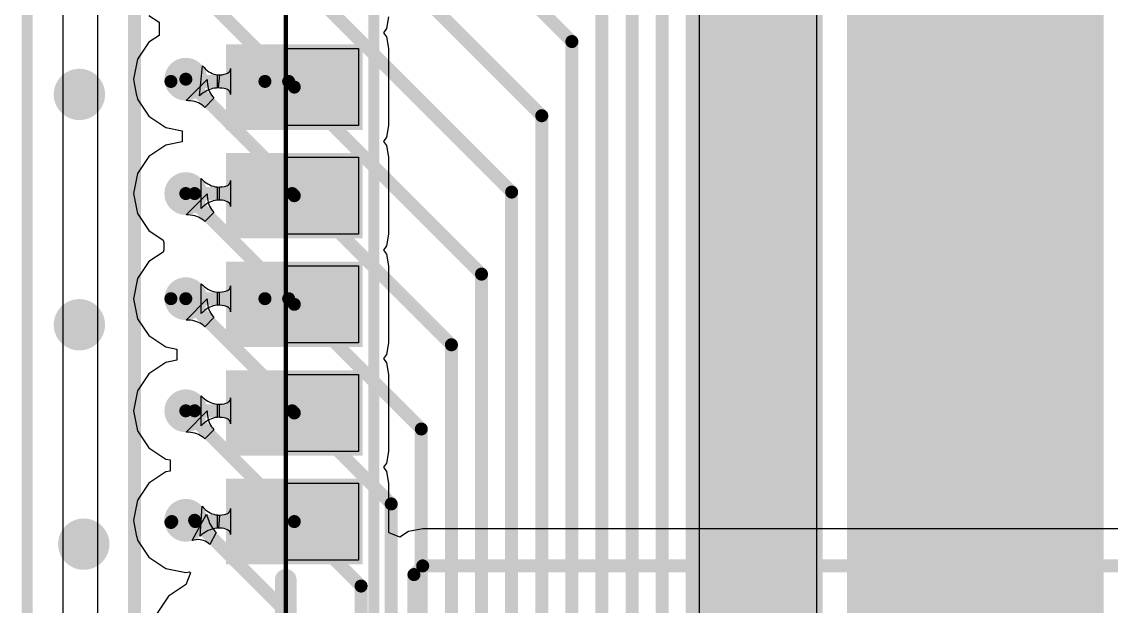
# Model space of a CAD drawing. Header units: millimetres. Extents: x -30 to 3.5, y -1.1 to 91.3.
# Drawn here: x -29.07 to -16.34, y 68.36 to 75.2 of the extents above; entities that cross this region are included whole.
import ezdxf

# ---------------------------------------------------------------- set-up
doc = ezdxf.new("R2010")
doc.units = ezdxf.units.MM
for name, color, linetype in [('BottomLayer', 5, 'Continuous'), ('BottomOverlay', 54, 'Continuous'), ('KeepOutLayer', 6, 'Continuous'), ('Mechanical15', 56, 'Continuous'), ('MultiLayer', 9, 'Continuous'), ('TopLayer', 1, 'Continuous'), ('TopOverlay', 2, 'Continuous'), ('TopPaste', 8, 'Continuous'), ('TopSolder', 216, 'Continuous'), ('ViaHoleLayer', 16, 'Continuous')]:
    doc.layers.add(name, color=color, linetype=linetype)

# ---------------------------------------------------------------- blocks, each defined once
blk = doc.blocks.new('WIFIM_SMD_ESP32_S3__WROOM_1_N8_8')
at = {"layer": 'Mechanical15'}
for p, q in [((1.455, -9.055), (1.455, -8.205)), ((1.455, -8.205), (2.355, -8.205)), ((2.355, -8.205), (2.355, -9.055)), ((2.725, -9.055), (2.725, -8.205)), ((2.725, -8.205), (3.625, -8.205)), ((3.625, -8.205), (3.625, -9.055)), ((3.995, -9.055), (3.995, -8.205)), ((3.995, -8.205), (4.895, -8.205)), ((4.895, -8.205), (4.895, -9.055)), ((5.265, -9.055), (5.265, -8.205)), ((5.265, -8.205), (6.165, -8.205)), ((6.165, -8.205), (6.165, -9.055)), ((6.535, -9.055), (6.535, -8.205)), ((6.535, -8.205), (7.435, -8.205)), ((7.435, -8.205), (7.435, -9.055)), ((1.455, -9.055), (1.455, -9.055)), ((2.355, -9.055), (1.455, -9.055)), ((2.725, -9.055), (2.725, -9.055)), ((3.625, -9.055), (2.725, -9.055)), ((3.995, -9.055), (3.995, -9.055)), ((4.895, -9.055), (3.995, -9.055)), ((5.265, -9.055), (5.265, -9.055)), ((6.165, -9.055), (5.265, -9.055)), ((6.535, -9.055), (6.535, -9.055)), ((7.435, -9.055), (6.535, -9.055))]:
    blk.add_line(p, q, dxfattribs=at)
at = {"layer": 'Mechanical15', "const_width": 0.0508}
blk.add_lwpolyline([(9, -9.055), (-9, -9.055)], dxfattribs=at)
at = {"layer": 'TopLayer'}
for points in [[(1.455, -9.705), (2.355, -9.705), (1.455, -8.205), (2.355, -8.205)], [(2.725, -9.705), (3.625, -9.705), (2.725, -8.205), (3.625, -8.205)], [(3.995, -9.705), (4.895, -9.705), (3.995, -8.205), (4.895, -8.205)], [(5.265, -9.705), (6.165, -9.705), (5.265, -8.205), (6.165, -8.205)], [(6.535, -9.705), (7.435, -9.705), (6.535, -8.205), (7.435, -8.205)]]:
    blk.add_solid(points, dxfattribs=at)
at = {"layer": 'TopOverlay', "const_width": 0.254}
blk.add_lwpolyline([(9, -9.055), (7.666, -9.055)], dxfattribs=at)
at = {"layer": 'TopOverlay', "const_width": 0.127}
blk.add_lwpolyline([(7.603, -9.055, 1), (7.73, -9.055, 1)], format="xyb", close=True, dxfattribs=at)
at = {"layer": 'TopPaste'}
for points in [[(1.455, -9.705), (2.355, -9.705), (1.455, -8.205), (2.355, -8.205)], [(2.725, -9.705), (3.625, -9.705), (2.725, -8.205), (3.625, -8.205)], [(3.995, -9.705), (4.895, -9.705), (3.995, -8.205), (4.895, -8.205)], [(5.265, -9.705), (6.165, -9.705), (5.265, -8.205), (6.165, -8.205)], [(6.535, -9.705), (7.435, -9.705), (6.535, -8.205), (7.435, -8.205)]]:
    blk.add_solid(points, dxfattribs=at)
at = {"layer": 'TopSolder'}
for points in [[(1.405, -9.755), (2.405, -9.755), (1.405, -8.155), (2.405, -8.155)], [(2.675, -9.755), (3.675, -9.755), (2.675, -8.155), (3.675, -8.155)], [(3.945, -9.755), (4.945, -9.755), (3.945, -8.155), (4.945, -8.155)], [(5.215, -9.755), (6.215, -9.755), (5.215, -8.155), (6.215, -8.155)], [(6.485, -9.755), (7.485, -9.755), (6.485, -8.155), (7.485, -8.155)]]:
    blk.add_solid(points, dxfattribs=at)
blk = doc.blocks.new('18650_BATTERY_B_27')
at = {"layer": 'BottomOverlay', "const_width": 0.127}
blk.add_lwpolyline([(0, -21), (-76.53, -21)], dxfattribs=at)

msp = doc.modelspace()

# ---------------------------------------------------------------- linework, layer by layer
at = {"layer": 'BottomLayer'}
for p, q in [((-28.585, 65.735), (-28.585, 87.011)), ((-28.186, 84.923), (-28.186, 66.322)), ((-19.782, 83.55), (-19.782, 29.378)), ((-21.15, 48.5), (-21.15, 77.718)), ((-27.15, 74.274), (-26.903, 74.521)), ((-26.903, 74.521), (-26.902, 74.494)), ((-26.902, 74.494), (-26.9, 74.468)), ((-26.9, 74.468), (-26.896, 74.443)), ((-26.896, 74.443), (-26.891, 74.42)), ((-26.891, 74.42), (-26.884, 74.397)), ((-26.884, 74.397), (-26.875, 74.376)), ((-26.875, 74.376), (-26.865, 74.356)), ((-27.123, 74.273), (-27.15, 74.274)), ((-27.097, 74.271), (-27.123, 74.273)), ((-27.072, 74.267), (-27.097, 74.271)), ((-27.049, 74.262), (-27.072, 74.267)), ((-27.026, 74.255), (-27.049, 74.262)), ((-27.005, 74.246), (-27.026, 74.255)), ((-26.985, 74.236), (-27.005, 74.246)), ((-26.824, 74.303), (-26.932, 74.195)), ((-26.865, 74.356), (-26.853, 74.337)), ((-26.853, 74.337), (-26.839, 74.319)), ((-26.839, 74.319), (-26.824, 74.303)), ((-26.966, 74.224), (-26.985, 74.236)), ((-26.948, 74.21), (-26.966, 74.224)), ((-26.932, 74.195), (-26.948, 74.21)), ((-27.15, 72.937), (-26.903, 73.185)), ((-26.903, 73.185), (-26.902, 73.157)), ((-26.902, 73.157), (-26.9, 73.131)), ((-26.9, 73.131), (-26.896, 73.107)), ((-26.896, 73.107), (-26.891, 73.083)), ((-26.891, 73.083), (-26.884, 73.061)), ((-26.884, 73.061), (-26.875, 73.039)), ((-26.875, 73.039), (-26.865, 73.019)), ((-26.865, 73.019), (-26.853, 73.001)), ((-26.853, 73.001), (-26.839, 72.983)), ((-26.839, 72.983), (-26.824, 72.966)), ((-27.123, 72.937), (-27.15, 72.937)), ((-27.097, 72.934), (-27.123, 72.937)), ((-27.072, 72.931), (-27.097, 72.934)), ((-27.049, 72.925), (-27.072, 72.931)), ((-27.026, 72.918), (-27.049, 72.925)), ((-27.005, 72.91), (-27.026, 72.918)), ((-26.985, 72.899), (-27.005, 72.91)), ((-26.966, 72.887), (-26.985, 72.899)), ((-26.948, 72.874), (-26.966, 72.887)), ((-26.932, 72.859), (-26.948, 72.874)), ((-26.824, 72.966), (-26.932, 72.859)), ((-27.15, 71.708), (-26.903, 71.956)), ((-26.903, 71.956), (-26.902, 71.929)), ((-26.902, 71.929), (-26.9, 71.903)), ((-26.9, 71.903), (-26.896, 71.878)), ((-26.896, 71.878), (-26.891, 71.854)), ((-26.891, 71.854), (-26.884, 71.832)), ((-26.884, 71.832), (-26.875, 71.811)), ((-27.123, 71.708), (-27.15, 71.708)), ((-27.097, 71.706), (-27.123, 71.708)), ((-27.072, 71.702), (-27.097, 71.706)), ((-27.049, 71.696), (-27.072, 71.702)), ((-26.824, 71.737), (-26.932, 71.63)), ((-26.875, 71.811), (-26.865, 71.791)), ((-26.865, 71.791), (-26.853, 71.772)), ((-26.853, 71.772), (-26.839, 71.754)), ((-26.839, 71.754), (-26.824, 71.737)), ((-27.026, 71.689), (-27.049, 71.696)), ((-27.005, 71.681), (-27.026, 71.689)), ((-26.985, 71.67), (-27.005, 71.681)), ((-26.966, 71.659), (-26.985, 71.67)), ((-26.948, 71.645), (-26.966, 71.659)), ((-26.932, 71.63), (-26.948, 71.645)), ((-27.15, 70.397), (-26.903, 70.645)), ((-26.903, 70.645), (-26.902, 70.617)), ((-26.902, 70.617), (-26.9, 70.591)), ((-26.9, 70.591), (-26.896, 70.567)), ((-26.896, 70.567), (-26.891, 70.543)), ((-26.824, 70.426), (-26.932, 70.319)), ((-26.891, 70.543), (-26.884, 70.521)), ((-26.884, 70.521), (-26.875, 70.499)), ((-26.875, 70.499), (-26.865, 70.479)), ((-26.865, 70.479), (-26.853, 70.461)), ((-26.853, 70.461), (-26.839, 70.443)), ((-26.839, 70.443), (-26.824, 70.426)), ((-27.123, 70.397), (-27.15, 70.397)), ((-27.097, 70.394), (-27.123, 70.397)), ((-27.072, 70.391), (-27.097, 70.394)), ((-27.049, 70.385), (-27.072, 70.391)), ((-27.026, 70.378), (-27.049, 70.385)), ((-27.005, 70.37), (-27.026, 70.378)), ((-26.985, 70.359), (-27.005, 70.37)), ((-26.966, 70.347), (-26.985, 70.359)), ((-26.948, 70.334), (-26.966, 70.347)), ((-26.932, 70.319), (-26.948, 70.334)), ((-27.078, 69.129), (-26.913, 69.437)), ((-26.913, 69.437), (-26.904, 69.41)), ((-26.904, 69.41), (-26.885, 69.359)), ((-26.885, 69.359), (-26.875, 69.335)), ((-26.875, 69.335), (-26.852, 69.293)), ((-26.852, 69.293), (-26.84, 69.273)), ((-26.799, 69.224), (-26.872, 69.082)), ((-26.84, 69.273), (-26.827, 69.256)), ((-26.827, 69.256), (-26.813, 69.239)), ((-26.813, 69.239), (-26.799, 69.224)), ((-27.054, 69.135), (-27.078, 69.129)), ((-27.031, 69.139), (-27.054, 69.135)), ((-27.009, 69.141), (-27.031, 69.139)), ((-26.987, 69.14), (-27.009, 69.141)), ((-26.966, 69.136), (-26.987, 69.14)), ((-26.946, 69.13), (-26.966, 69.136)), ((-26.926, 69.122), (-26.946, 69.13)), ((-26.908, 69.111), (-26.926, 69.122)), ((-26.89, 69.098), (-26.908, 69.111)), ((-26.872, 69.082), (-26.89, 69.098))]:
    msp.add_line(p, q, dxfattribs=at)
for points, const_width in [([(-27.751, 66.322), (-27.751, 84.923)], 0.152), ([(-17.923, 29.378), (-17.923, 83.55)], 3), ([(-20.508, 47.64), (-20.508, 78.852)], 1.6), ([(-27.153, 79.477), (-22.64, 74.964)], 0.152), ([(-27.153, 78.257), (-22.992, 74.097)], 0.152), ([(-21.584, 48.5), (-21.584, 77.718)], 0.152), ([(-27.153, 77.013), (-23.344, 73.204)], 0.152), ([(-21.936, 48.646), (-21.936, 76.851)], 0.152), ([(-22.288, 48.792), (-22.288, 75.907)], 0.152), ([(-27.153, 75.702), (-23.696, 72.245)], 0.152), ([(-22.64, 48.937), (-22.64, 74.964)], 0.152), ([(-27.153, 74.524), (-24.048, 71.419)], 0.152), ([(-22.992, 49.083), (-22.992, 74.097)], 0.152), ([(-27.153, 73.187), (-24.4, 70.434)], 0.152), ([(-23.344, 49.229), (-23.344, 73.204)], 0.152), ([(-23.696, 49.375), (-23.696, 72.245)], 0.152), ([(-27.153, 71.958), (-24.752, 69.558)], 0.152), ([(-24.048, 49.521), (-24.048, 71.419)], 0.152), ([(-27.153, 70.647), (-25.104, 68.598)], 0.152), ([(-24.4, 49.666), (-24.4, 70.434)], 0.152), ([(-24.752, 49.848), (-24.752, 69.558)], 0.152), ([(-27.05, 69.367), (-25.456, 67.773)], 0.152), ([(-25.104, 52.036), (-25.104, 68.598)], 0.152)]:
    msp.add_lwpolyline(points, dxfattribs=dict(at, const_width=const_width))
for points, const_width in [([(-22.678, 74.964, 1), (-22.602, 74.964, 1)], 0.076), ([(-22.678, 74.964, 1), (-22.602, 74.964, 1)], 0.076), ([(-27.278, 74.524, 1), (-27.028, 74.524, 1)], 0.25), ([(-20.622, 74.549, 1), (-20.322, 74.549, 1)], 0.3), ([(-28.547, 74.346, 1), (-28.247, 74.346, 1)], 0.3), ([(-27.191, 74.524, 1), (-27.115, 74.524, 1)], 0.076), ([(-23.03, 74.097, 1), (-22.954, 74.097, 1)], 0.076), ([(-23.03, 74.097, 1), (-22.954, 74.097, 1)], 0.076), ([(-27.278, 73.187, 1), (-27.028, 73.187, 1)], 0.25), ([(-27.191, 73.187, 1), (-27.115, 73.187, 1)], 0.076), ([(-23.382, 73.204, 1), (-23.306, 73.204, 1)], 0.076), ([(-23.382, 73.204, 1), (-23.306, 73.204, 1)], 0.076), ([(-20.826, 72.974, 1), (-20.526, 72.974, 1)], 0.3), ([(-27.278, 71.958, 1), (-27.028, 71.958, 1)], 0.25), ([(-23.734, 72.245, 1), (-23.658, 72.245, 1)], 0.076), ([(-23.734, 72.245, 1), (-23.658, 72.245, 1)], 0.076), ([(-28.547, 71.653, 1), (-28.247, 71.653, 1)], 0.3), ([(-27.191, 71.958, 1), (-27.115, 71.958, 1)], 0.076), ([(-20.749, 71.476, 1), (-20.449, 71.476, 1)], 0.3), ([(-24.086, 71.419, 1), (-24.01, 71.419, 1)], 0.076), ([(-24.086, 71.419, 1), (-24.01, 71.419, 1)], 0.076), ([(-27.278, 70.647, 1), (-27.028, 70.647, 1)], 0.25), ([(-27.191, 70.647, 1), (-27.115, 70.647, 1)], 0.076), ([(-24.438, 70.434, 1), (-24.362, 70.434, 1)], 0.076), ([(-24.438, 70.434, 1), (-24.362, 70.434, 1)], 0.076), ([(-20.658, 69.825, 1), (-20.358, 69.825, 1)], 0.3), ([(-27.278, 69.367, 1), (-27.028, 69.367, 1)], 0.25), ([(-24.79, 69.558, 1), (-24.714, 69.558, 1)], 0.076), ([(-24.79, 69.558, 1), (-24.714, 69.558, 1)], 0.076), ([(-27.088, 69.367, 1), (-27.012, 69.367, 1)], 0.076), ([(-28.496, 69.088, 1), (-28.196, 69.088, 1)], 0.3), ([(-25.142, 68.598, 1), (-25.066, 68.598, 1)], 0.076), ([(-25.142, 68.598, 1), (-25.066, 68.598, 1)], 0.076)]:
    msp.add_lwpolyline(points, format="xyb", close=True, dxfattribs=dict(at, const_width=const_width))
at = {"layer": 'KeepOutLayer', "const_width": 0.127}
msp.add_lwpolyline([(-29.007, 2.094), (-29.007, 89.216)], dxfattribs=at)
at = {"layer": 'MultiLayer'}
for points, const_width in [([(-27.278, 74.524, 1), (-27.028, 74.524, 1)], 0.25), ([(-20.622, 74.549, 1), (-20.322, 74.549, 1)], 0.3), ([(-28.547, 74.346, 1), (-28.247, 74.346, 1)], 0.3), ([(-27.278, 73.187, 1), (-27.028, 73.187, 1)], 0.25), ([(-20.826, 72.974, 1), (-20.526, 72.974, 1)], 0.3), ([(-27.278, 71.958, 1), (-27.028, 71.958, 1)], 0.25), ([(-28.547, 71.653, 1), (-28.247, 71.653, 1)], 0.3), ([(-20.749, 71.476, 1), (-20.449, 71.476, 1)], 0.3), ([(-27.278, 70.647, 1), (-27.028, 70.647, 1)], 0.25), ([(-20.658, 69.825, 1), (-20.358, 69.825, 1)], 0.3), ([(-27.278, 69.367, 1), (-27.028, 69.367, 1)], 0.25), ([(-28.496, 69.088, 1), (-28.196, 69.088, 1)], 0.3)]:
    msp.add_lwpolyline(points, format="xyb", close=True, dxfattribs=dict(at, const_width=const_width))
at = {"layer": 'TopLayer'}
for p, q in [((-28.585, 65.735), (-28.585, 87.011)), ((-27.585, 75.269), (-27.465, 75.189)), ((-27.465, 75.189), (-27.465, 75.036)), ((-24.805, 75.115), (-24.778, 75.252)), ((-27.465, 75.036), (-27.585, 74.956)), ((-24.838, 75.067), (-24.805, 75.115)), ((-24.805, 75.018), (-24.838, 75.067)), ((-24.778, 74.882), (-24.805, 75.018)), ((-27.585, 74.956), (-27.718, 74.758)), ((-24.778, 73.982), (-24.778, 74.882)), ((-27.718, 74.758), (-27.764, 74.524)), ((-26.993, 74.331), (-26.957, 74.68)), ((-26.957, 74.68), (-26.94, 74.66)), ((-26.94, 74.66), (-26.922, 74.642)), ((-26.922, 74.642), (-26.904, 74.626)), ((-26.904, 74.626), (-26.885, 74.612)), ((-26.635, 74.623), (-26.63, 74.636)), ((-26.63, 74.636), (-26.629, 74.65)), ((-26.629, 74.65), (-26.629, 74.346)), ((-27.764, 74.524), (-27.76, 74.502)), ((-27.76, 74.502), (-27.761, 74.498)), ((-27.761, 74.498), (-27.728, 74.332)), ((-26.885, 74.612), (-26.865, 74.601)), ((-26.865, 74.601), (-26.845, 74.591)), ((-26.845, 74.591), (-26.824, 74.584)), ((-26.824, 74.584), (-26.803, 74.578)), ((-26.803, 74.578), (-26.781, 74.575)), ((-26.784, 74.574), (-26.754, 74.575)), ((-26.784, 74.422), (-26.784, 74.574)), ((-26.781, 74.575), (-26.758, 74.574)), ((-26.758, 74.574), (-26.774, 74.422)), ((-26.754, 74.575), (-26.728, 74.577)), ((-26.728, 74.577), (-26.705, 74.581)), ((-26.705, 74.581), (-26.684, 74.586)), ((-26.684, 74.586), (-26.667, 74.593)), ((-26.667, 74.593), (-26.653, 74.602)), ((-26.653, 74.602), (-26.642, 74.611)), ((-26.642, 74.611), (-26.635, 74.623)), ((-26.927, 74.378), (-26.949, 74.364)), ((-26.905, 74.39), (-26.927, 74.378)), ((-26.883, 74.399), (-26.905, 74.39)), ((-26.862, 74.408), (-26.883, 74.399)), ((-26.84, 74.414), (-26.862, 74.408)), ((-26.818, 74.419), (-26.84, 74.414)), ((-26.796, 74.421), (-26.818, 74.419)), ((-26.774, 74.422), (-26.796, 74.421)), ((-26.754, 74.421), (-26.784, 74.422)), ((-26.728, 74.419), (-26.754, 74.421)), ((-26.705, 74.415), (-26.728, 74.419)), ((-26.684, 74.41), (-26.705, 74.415)), ((-26.667, 74.403), (-26.684, 74.41)), ((-26.653, 74.395), (-26.667, 74.403)), ((-26.642, 74.385), (-26.653, 74.395)), ((-26.635, 74.374), (-26.642, 74.385)), ((-26.63, 74.361), (-26.635, 74.374)), ((-27.728, 74.332), (-27.726, 74.328)), ((-27.726, 74.328), (-27.718, 74.289)), ((-27.718, 74.289), (-27.585, 74.091)), ((-26.971, 74.349), (-26.993, 74.331)), ((-26.949, 74.364), (-26.971, 74.349)), ((-26.629, 74.346), (-26.63, 74.361)), ((-27.585, 74.091), (-27.387, 73.958)), ((-27.387, 73.958), (-27.194, 73.92)), ((-27.194, 73.92), (-27.194, 73.791)), ((-24.805, 73.845), (-24.778, 73.982)), ((-27.387, 73.752), (-27.585, 73.62)), ((-27.194, 73.791), (-27.387, 73.752)), ((-24.838, 73.797), (-24.805, 73.845)), ((-24.805, 73.748), (-24.838, 73.797)), ((-24.778, 73.612), (-24.805, 73.748)), ((-27.585, 73.62), (-27.718, 73.421)), ((-24.778, 72.712), (-24.778, 73.612)), ((-27.718, 73.421), (-27.764, 73.187)), ((-26.974, 73.012), (-26.974, 73.362)), ((-26.974, 73.362), (-26.955, 73.343)), ((-26.955, 73.343), (-26.935, 73.326)), ((-26.935, 73.326), (-26.914, 73.312)), ((-26.914, 73.312), (-26.894, 73.299)), ((-26.894, 73.299), (-26.873, 73.288)), ((-26.873, 73.288), (-26.852, 73.279)), ((-26.852, 73.279), (-26.831, 73.272)), ((-26.831, 73.272), (-26.809, 73.267)), ((-26.809, 73.267), (-26.787, 73.264)), ((-26.787, 73.264), (-26.764, 73.263)), ((-26.784, 73.263), (-26.754, 73.264)), ((-26.784, 73.111), (-26.784, 73.263)), ((-26.764, 73.263), (-26.764, 73.111)), ((-26.754, 73.264), (-26.728, 73.266)), ((-26.728, 73.266), (-26.705, 73.27)), ((-26.705, 73.27), (-26.684, 73.275)), ((-26.684, 73.275), (-26.667, 73.282)), ((-26.667, 73.282), (-26.653, 73.29)), ((-26.653, 73.29), (-26.642, 73.3)), ((-26.642, 73.3), (-26.635, 73.312)), ((-26.635, 73.312), (-26.63, 73.325)), ((-26.63, 73.325), (-26.629, 73.339)), ((-26.629, 73.339), (-26.629, 73.035)), ((-27.764, 73.187), (-27.718, 72.953)), ((-26.831, 73.102), (-26.852, 73.095)), ((-26.809, 73.107), (-26.831, 73.102)), ((-26.787, 73.11), (-26.809, 73.107)), ((-26.764, 73.111), (-26.787, 73.11)), ((-26.754, 73.11), (-26.784, 73.111)), ((-26.728, 73.108), (-26.754, 73.11)), ((-26.705, 73.104), (-26.728, 73.108)), ((-26.684, 73.099), (-26.705, 73.104)), ((-26.667, 73.092), (-26.684, 73.099)), ((-26.955, 73.031), (-26.974, 73.012)), ((-26.935, 73.048), (-26.955, 73.031)), ((-26.914, 73.063), (-26.935, 73.048)), ((-26.894, 73.075), (-26.914, 73.063)), ((-26.873, 73.086), (-26.894, 73.075)), ((-26.852, 73.095), (-26.873, 73.086)), ((-26.653, 73.084), (-26.667, 73.092)), ((-26.642, 73.074), (-26.653, 73.084)), ((-26.635, 73.062), (-26.642, 73.074)), ((-26.63, 73.049), (-26.635, 73.062)), ((-26.629, 73.035), (-26.63, 73.049)), ((-27.718, 72.953), (-27.585, 72.754)), ((-27.585, 72.754), (-27.419, 72.643)), ((-27.419, 72.643), (-27.411, 72.615)), ((-27.411, 72.615), (-27.411, 72.53)), ((-24.805, 72.575), (-24.778, 72.712)), ((-27.419, 72.502), (-27.585, 72.391)), ((-27.411, 72.53), (-27.419, 72.502)), ((-24.838, 72.527), (-24.805, 72.575)), ((-24.805, 72.478), (-24.838, 72.527)), ((-24.778, 72.342), (-24.805, 72.478)), ((-27.585, 72.391), (-27.718, 72.192)), ((-24.778, 71.442), (-24.778, 72.342)), ((-27.718, 72.192), (-27.764, 71.958)), ((-26.974, 71.783), (-26.974, 72.133)), ((-26.974, 72.133), (-26.955, 72.114)), ((-26.955, 72.114), (-26.935, 72.098)), ((-26.935, 72.098), (-26.914, 72.083)), ((-26.914, 72.083), (-26.894, 72.07)), ((-26.642, 72.071), (-26.635, 72.083)), ((-26.635, 72.083), (-26.63, 72.096)), ((-26.63, 72.096), (-26.629, 72.11)), ((-26.629, 72.11), (-26.629, 71.806)), ((-27.764, 71.958), (-27.718, 71.724)), ((-26.894, 72.07), (-26.873, 72.059)), ((-26.873, 72.059), (-26.852, 72.05)), ((-26.852, 72.05), (-26.831, 72.043)), ((-26.831, 72.043), (-26.809, 72.038)), ((-26.809, 72.038), (-26.787, 72.035)), ((-26.787, 72.035), (-26.764, 72.034)), ((-26.784, 72.034), (-26.754, 72.035)), ((-26.784, 71.882), (-26.784, 72.034)), ((-26.764, 72.034), (-26.764, 71.882)), ((-26.754, 72.035), (-26.728, 72.037)), ((-26.728, 72.037), (-26.705, 72.041)), ((-26.705, 72.041), (-26.684, 72.046)), ((-26.684, 72.046), (-26.667, 72.053)), ((-26.667, 72.053), (-26.653, 72.062)), ((-26.653, 72.062), (-26.642, 72.071)), ((-26.914, 71.834), (-26.935, 71.819)), ((-26.894, 71.847), (-26.914, 71.834)), ((-26.873, 71.857), (-26.894, 71.847)), ((-26.852, 71.866), (-26.873, 71.857)), ((-26.831, 71.873), (-26.852, 71.866)), ((-26.809, 71.878), (-26.831, 71.873)), ((-26.787, 71.881), (-26.809, 71.878)), ((-26.764, 71.882), (-26.787, 71.881)), ((-26.754, 71.881), (-26.784, 71.882)), ((-26.728, 71.879), (-26.754, 71.881)), ((-26.705, 71.875), (-26.728, 71.879)), ((-26.684, 71.87), (-26.705, 71.875)), ((-26.667, 71.863), (-26.684, 71.87)), ((-26.653, 71.855), (-26.667, 71.863)), ((-26.642, 71.845), (-26.653, 71.855)), ((-26.635, 71.834), (-26.642, 71.845)), ((-26.63, 71.821), (-26.635, 71.834)), ((-27.718, 71.724), (-27.585, 71.526)), ((-26.955, 71.802), (-26.974, 71.783)), ((-26.935, 71.819), (-26.955, 71.802)), ((-26.629, 71.806), (-26.63, 71.821)), ((-27.585, 71.526), (-27.387, 71.393)), ((-27.387, 71.393), (-27.258, 71.367)), ((-27.258, 71.367), (-27.258, 71.238)), ((-24.805, 71.305), (-24.778, 71.442)), ((-27.387, 71.212), (-27.585, 71.08)), ((-27.258, 71.238), (-27.387, 71.212)), ((-24.838, 71.257), (-24.805, 71.305)), ((-24.805, 71.208), (-24.838, 71.257)), ((-24.778, 71.072), (-24.805, 71.208)), ((-27.585, 71.08), (-27.718, 70.881)), ((-24.778, 70.172), (-24.778, 71.072)), ((-27.718, 70.881), (-27.764, 70.647)), ((-26.974, 70.472), (-26.974, 70.822)), ((-26.974, 70.822), (-26.955, 70.803)), ((-26.955, 70.803), (-26.935, 70.786)), ((-26.935, 70.786), (-26.914, 70.772)), ((-26.914, 70.772), (-26.894, 70.759)), ((-26.894, 70.759), (-26.873, 70.748)), ((-26.873, 70.748), (-26.852, 70.739)), ((-26.852, 70.739), (-26.831, 70.732)), ((-26.831, 70.732), (-26.809, 70.727)), ((-26.809, 70.727), (-26.787, 70.724)), ((-26.787, 70.724), (-26.764, 70.723)), ((-26.784, 70.723), (-26.754, 70.724)), ((-26.784, 70.571), (-26.784, 70.723)), ((-26.764, 70.723), (-26.764, 70.571)), ((-26.754, 70.724), (-26.728, 70.726)), ((-26.728, 70.726), (-26.705, 70.73)), ((-26.705, 70.73), (-26.684, 70.735)), ((-26.684, 70.735), (-26.667, 70.742)), ((-26.667, 70.742), (-26.653, 70.75)), ((-26.653, 70.75), (-26.642, 70.76)), ((-26.642, 70.76), (-26.635, 70.772)), ((-26.635, 70.772), (-26.63, 70.785)), ((-26.63, 70.785), (-26.629, 70.799)), ((-26.629, 70.799), (-26.629, 70.495)), ((-27.764, 70.647), (-27.718, 70.413)), ((-26.852, 70.555), (-26.873, 70.546)), ((-26.831, 70.562), (-26.852, 70.555)), ((-26.809, 70.567), (-26.831, 70.562)), ((-26.787, 70.57), (-26.809, 70.567)), ((-26.764, 70.571), (-26.787, 70.57)), ((-26.754, 70.57), (-26.784, 70.571)), ((-26.728, 70.568), (-26.754, 70.57)), ((-26.705, 70.564), (-26.728, 70.568)), ((-26.684, 70.559), (-26.705, 70.564)), ((-26.667, 70.552), (-26.684, 70.559)), ((-26.653, 70.544), (-26.667, 70.552)), ((-26.955, 70.491), (-26.974, 70.472)), ((-26.935, 70.508), (-26.955, 70.491)), ((-26.914, 70.523), (-26.935, 70.508)), ((-26.894, 70.535), (-26.914, 70.523)), ((-26.873, 70.546), (-26.894, 70.535)), ((-26.642, 70.534), (-26.653, 70.544)), ((-26.635, 70.522), (-26.642, 70.534)), ((-26.63, 70.509), (-26.635, 70.522)), ((-26.629, 70.495), (-26.63, 70.509)), ((-27.718, 70.413), (-27.585, 70.214)), ((-27.585, 70.214), (-27.387, 70.082)), ((-24.805, 70.035), (-24.778, 70.172)), ((-27.387, 70.082), (-27.337, 70.072)), ((-27.337, 70.072), (-27.337, 69.942)), ((-27.387, 69.933), (-27.585, 69.8)), ((-27.337, 69.942), (-27.387, 69.933)), ((-24.838, 69.987), (-24.805, 70.035)), ((-24.805, 69.938), (-24.838, 69.987)), ((-24.778, 69.802), (-24.805, 69.938)), ((-27.585, 69.8), (-27.718, 69.602)), ((-24.778, 69.224), (-24.778, 69.802)), ((-27.718, 69.602), (-27.764, 69.367)), ((-26.985, 69.182), (-26.963, 69.531)), ((-26.963, 69.531), (-26.945, 69.511)), ((-26.945, 69.511), (-26.927, 69.494)), ((-26.927, 69.494), (-26.908, 69.478)), ((-26.908, 69.478), (-26.888, 69.465)), ((-26.888, 69.465), (-26.868, 69.453)), ((-26.868, 69.453), (-26.847, 69.444)), ((-26.847, 69.444), (-26.826, 69.437)), ((-26.826, 69.437), (-26.805, 69.432)), ((-26.805, 69.432), (-26.783, 69.429)), ((-26.784, 69.276), (-26.784, 69.428)), ((-26.784, 69.428), (-26.754, 69.428)), ((-26.783, 69.429), (-26.76, 69.428)), ((-26.76, 69.428), (-26.77, 69.276)), ((-26.754, 69.428), (-26.728, 69.431)), ((-26.728, 69.431), (-26.705, 69.434)), ((-26.705, 69.434), (-26.684, 69.44)), ((-26.684, 69.44), (-26.667, 69.447)), ((-26.667, 69.447), (-26.653, 69.455)), ((-26.653, 69.455), (-26.642, 69.465)), ((-26.642, 69.465), (-26.635, 69.476)), ((-26.635, 69.476), (-26.63, 69.489)), ((-26.63, 69.489), (-26.629, 69.504)), ((-26.629, 69.504), (-26.629, 69.2)), ((-27.764, 69.367), (-27.76, 69.346)), ((-27.76, 69.346), (-27.761, 69.342)), ((-27.761, 69.342), (-27.728, 69.176)), ((-27.728, 69.176), (-27.726, 69.172)), ((-27.726, 69.172), (-27.718, 69.133)), ((-26.964, 69.199), (-26.985, 69.182)), ((-26.943, 69.215), (-26.964, 69.199)), ((-26.922, 69.23), (-26.943, 69.215)), ((-26.901, 69.242), (-26.922, 69.23)), ((-26.879, 69.252), (-26.901, 69.242)), ((-26.858, 69.261), (-26.879, 69.252)), ((-26.836, 69.267), (-26.858, 69.261)), ((-26.814, 69.272), (-26.836, 69.267)), ((-26.792, 69.275), (-26.814, 69.272)), ((-26.77, 69.276), (-26.792, 69.275)), ((-26.754, 69.275), (-26.784, 69.276)), ((-26.728, 69.273), (-26.754, 69.275)), ((-26.705, 69.269), (-26.728, 69.273)), ((-26.684, 69.263), (-26.705, 69.269)), ((-26.667, 69.257), (-26.684, 69.263)), ((-26.653, 69.248), (-26.667, 69.257)), ((-26.642, 69.238), (-26.653, 69.248)), ((-26.635, 69.227), (-26.642, 69.238)), ((-26.63, 69.214), (-26.635, 69.227)), ((-26.629, 69.2), (-26.63, 69.214)), ((-24.774, 69.221), (-24.778, 69.224)), ((-24.651, 69.168), (-24.774, 69.221)), ((-24.55, 69.235), (-24.651, 69.168)), ((-24.384, 69.268), (-24.55, 69.235)), ((-14.263, 69.268), (-24.384, 69.268)), ((-24.384, 69.268), (-24.384, 69.268)), ((-27.718, 69.133), (-27.585, 68.935)), ((-27.585, 68.935), (-27.387, 68.802)), ((-27.387, 68.802), (-27.153, 68.756)), ((-27.153, 68.756), (-27.108, 68.764)), ((-27.1, 68.753), (-27.153, 68.613)), ((-27.108, 68.764), (-27.1, 68.753)), ((-27.158, 68.612), (-27.357, 68.479)), ((-27.153, 68.613), (-27.158, 68.612)), ((-27.357, 68.479), (-27.489, 68.281))]:
    msp.add_line(p, q, dxfattribs=at)
for points, const_width in [([(-27.278, 74.524, 1), (-27.028, 74.524, 1)], 0.25), ([(-20.622, 74.549, 1), (-20.322, 74.549, 1)], 0.3), ([(-28.547, 74.346, 1), (-28.247, 74.346, 1)], 0.3), ([(-27.365, 74.498, 1), (-27.289, 74.498, 1)], 0.076), ([(-26.266, 74.498, 1), (-26.19, 74.498, 1)], 0.076), ([(-25.989, 74.498, 1), (-25.913, 74.498, 1)], 0.076), ([(-25.923, 74.432, 1), (-25.847, 74.432, 1)], 0.076), ([(-27.278, 73.187, 1), (-27.028, 73.187, 1)], 0.25), ([(-27.088, 73.187, 1), (-27.012, 73.187, 1)], 0.076), ([(-25.948, 73.187, 1), (-25.872, 73.187, 1)], 0.076), ([(-25.948, 73.187, 1), (-25.872, 73.187, 1)], 0.076), ([(-25.923, 73.162, 1), (-25.847, 73.162, 1)], 0.076), ([(-20.826, 72.974, 1), (-20.526, 72.974, 1)], 0.3), ([(-27.278, 71.958, 1), (-27.028, 71.958, 1)], 0.25), ([(-28.547, 71.653, 1), (-28.247, 71.653, 1)], 0.3), ([(-27.365, 71.958, 1), (-27.289, 71.958, 1)], 0.076), ([(-26.266, 71.958, 1), (-26.19, 71.958, 1)], 0.076), ([(-25.989, 71.958, 1), (-25.913, 71.958, 1)], 0.076), ([(-25.923, 71.892, 1), (-25.847, 71.892, 1)], 0.076), ([(-20.749, 71.476, 1), (-20.449, 71.476, 1)], 0.3), ([(-27.278, 70.647, 1), (-27.028, 70.647, 1)], 0.25), ([(-27.088, 70.647, 1), (-27.012, 70.647, 1)], 0.076), ([(-25.948, 70.647, 1), (-25.872, 70.647, 1)], 0.076), ([(-25.948, 70.647, 1), (-25.872, 70.647, 1)], 0.076), ([(-25.923, 70.622, 1), (-25.847, 70.622, 1)], 0.076), ([(-20.658, 69.825, 1), (-20.358, 69.825, 1)], 0.3), ([(-27.278, 69.367, 1), (-27.028, 69.367, 1)], 0.25), ([(-27.365, 69.342, 1), (-27.289, 69.342, 1)], 0.076), ([(-27.355, 69.352, 1), (-27.279, 69.352, 1)], 0.076), ([(-27.079, 69.352, 1), (-27.003, 69.352, 1)], 0.076), ([(-25.923, 69.352, 1), (-25.847, 69.352, 1)], 0.076), ([(-28.496, 69.088, 1), (-28.196, 69.088, 1)], 0.3), ([(-24.422, 68.834, 1), (-24.346, 68.834, 1)], 0.076), ([(-24.422, 68.834, 1), (-24.346, 68.834, 1)], 0.076), ([(-24.524, 68.732, 1), (-24.448, 68.732, 1)], 0.076), ([(-24.524, 68.732, 1), (-24.448, 68.732, 1)], 0.076)]:
    msp.add_lwpolyline(points, format="xyb", close=True, dxfattribs=dict(at, const_width=const_width))
at = {"layer": 'TopLayer', "const_width": 0.152}
for points in [[(-27.327, 74.498), (-26.228, 74.498)], [(-25.951, 74.498), (-25.885, 74.432)], [(-27.05, 73.187), (-25.91, 73.187)], [(-25.91, 73.187), (-25.885, 73.162)], [(-27.327, 71.958), (-26.228, 71.958)], [(-25.951, 71.958), (-25.885, 71.892)], [(-27.05, 70.647), (-25.91, 70.647)], [(-25.91, 70.647), (-25.885, 70.622)], [(-27.327, 69.342), (-27.317, 69.352)], [(-27.041, 69.352), (-25.885, 69.352)], [(-24.486, 68.732), (-24.384, 68.834)], [(-24.384, 68.834), (-12.446, 68.834)], [(-24.486, 67.437), (-24.486, 68.732)]]:
    msp.add_lwpolyline(points, dxfattribs=at)
at = {"layer": 'ViaHoleLayer'}
for points, const_width in [([(-27.228, 74.524, 1), (-27.078, 74.524, 1)], 0.15), ([(-20.572, 74.549, 1), (-20.372, 74.549, 1)], 0.2), ([(-28.497, 74.346, 1), (-28.297, 74.346, 1)], 0.2), ([(-27.228, 73.187, 1), (-27.078, 73.187, 1)], 0.15), ([(-20.776, 72.974, 1), (-20.576, 72.974, 1)], 0.2), ([(-27.228, 71.958, 1), (-27.078, 71.958, 1)], 0.15), ([(-28.497, 71.653, 1), (-28.297, 71.653, 1)], 0.2), ([(-20.699, 71.476, 1), (-20.499, 71.476, 1)], 0.2), ([(-27.228, 70.647, 1), (-27.078, 70.647, 1)], 0.15), ([(-20.608, 69.825, 1), (-20.408, 69.825, 1)], 0.2), ([(-27.228, 69.367, 1), (-27.078, 69.367, 1)], 0.15), ([(-28.446, 69.088, 1), (-28.246, 69.088, 1)], 0.2)]:
    msp.add_lwpolyline(points, format="xyb", close=True, dxfattribs=dict(at, const_width=const_width))

# ---------------------------------------------------------------- block references
at = {"rotation": 270}
for name, p in [('18650_BATTERY_B_27', (-3.956, 7.462)), ('WIFIM_SMD_ESP32_S3__WROOM_1_N8_8', (-16.93, 76.337))]:
    msp.add_blockref(name, p, dxfattribs=at)

doc.saveas('drawing.dxf')
